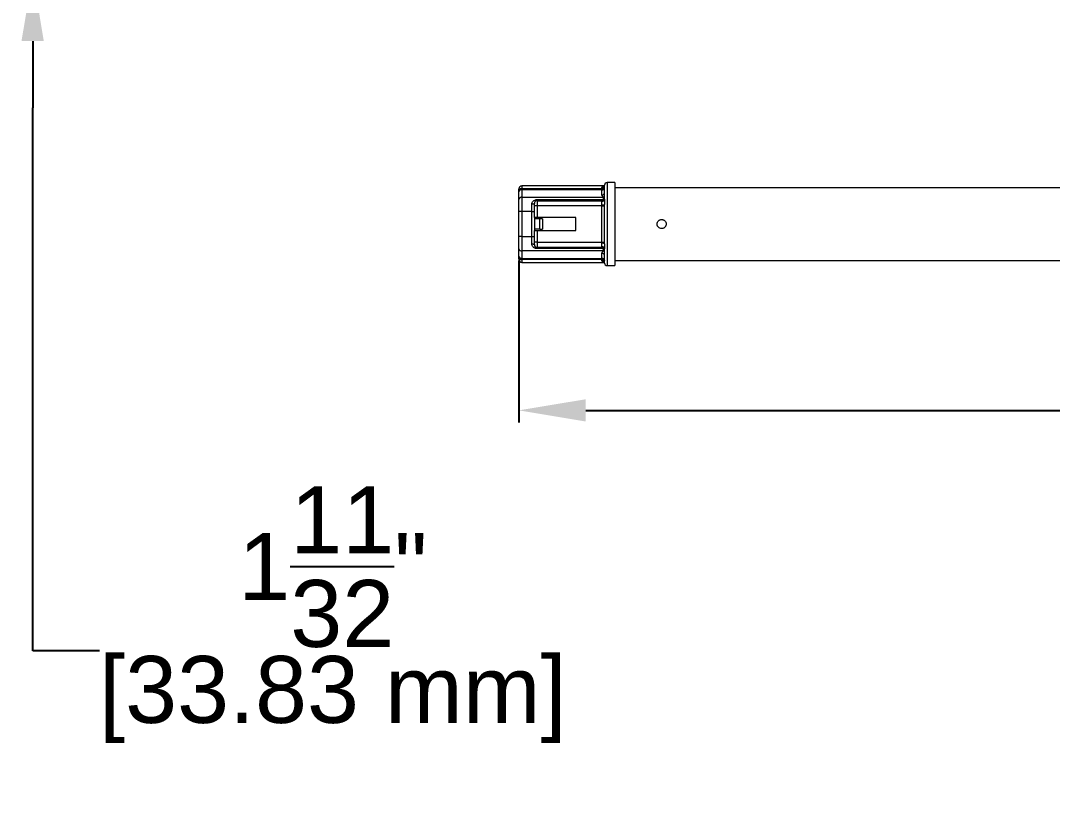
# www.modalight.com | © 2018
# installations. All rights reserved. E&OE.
# Model space of a CAD drawing. Header units: inches. Extents: x -3.6 to 56, y -4.2 to 19.1.
# Drawn here: x -3.59 to 11.83, y -4.2 to 7.43 of the extents above; entities that cross this region are included whole.
import ezdxf

# ---------------------------------------------------------------- set-up
doc = ezdxf.new("R2010")
doc.units = ezdxf.units.IN
doc.header["$MEASUREMENT"] = 0
doc.layers.add('DIMENSIONS', color=1, linetype='Continuous')
doc.styles.get("Standard").update_dxf_attribs({"font": 'Arial.ttf'})
doc.dimstyles.new('Big 1IN', dxfattribs={"dimtxt": 1, "dimasz": 1, "dimexe": 0.18, "dimexo": 0.0625, "dimgap": 0.09, "dimtad": 0, "dimtih": 1, "dimtoh": 1, "dimdec": 5, "dimzin": 0, "dimdsep": 46, "dimlunit": 4, "dimtxsty": 'Standard', "dimcen": 0.5, "dimadec": 0, "dimazin": 0, "dimtfac": 1, "dimtdec": 5, "dimtofl": 0, "dimtmove": 0, "dimatfit": 3, "dimfxl": 1, "dimtolj": 1, "dimtzin": 0, "dimarcsym": 0})

# ---------------------------------------------------------------- blocks, each defined once
blk = doc.blocks.new('*D14')
at = {"layer": 'Defpoints', "color": 0, "transparency": 16777216}
for p in [(-3.411, 9.459), (0.506, 9.459), (0.506, 8.127)]:
    blk.add_point(p, dxfattribs=at)
at = {"layer": 'DIMENSIONS', "color": 0, "lineweight": -2, "transparency": 16777216}
for p, q in [((-3.411, 10.459), (-3.411, 11.459)), ((0.443, 9.459), (-3.591, 9.459)), ((0.443, 8.127), (-3.591, 8.127)), ((-3.411, 7.127), (-3.411, 6.127)), ((-3.411, -1.984), (-3.411, 6.127)), ((-2.411, -1.984), (-3.411, -1.984))]:
    blk.add_line(p, q, dxfattribs=at)
at = {"layer": 'DIMENSIONS', "color": 0, "transparency": 16777216}
for points in [[(-3.578, 10.459), (-3.245, 10.459), (-3.411, 9.459)], [(-3.578, 7.127), (-3.245, 7.127), (-3.411, 8.127)]]:
    blk.add_solid(points, dxfattribs=at)
at = {"layer": 'DIMENSIONS', "color": 0, "transparency": 16777216, "char_height": 1, "attachment_point": 5}
for s, insert in [('\\A1;1{\\H1x;\\S11/32;}"', (1.076, -0.724)), ('\\A1;[33.83 mm]', (1.076, -2.71))]:
    blk.add_mtext(s, dxfattribs=dict(at, insert=insert))
blk = doc.blocks.new('*D15')
at = {"layer": 'Defpoints', "color": 0, "transparency": 16777216}
for p in [(3.856, 3.913), (51.848, 3.913), (51.848, 1.61)]:
    blk.add_point(p, dxfattribs=at)
at = {"layer": 'DIMENSIONS', "color": 0, "lineweight": -2, "transparency": 16777216}
for p, q in [((3.856, 3.85), (3.856, 1.43)), ((51.848, 3.85), (51.848, 1.43)), ((4.856, 1.61), (23.588, 1.61)), ((50.848, 1.61), (32.117, 1.61))]:
    blk.add_line(p, q, dxfattribs=at)
at = {"layer": 'DIMENSIONS', "color": 0, "transparency": 16777216}
for points in [[(4.856, 1.776), (4.856, 1.443), (3.856, 1.61)], [(50.848, 1.776), (50.848, 1.443), (51.848, 1.61)]]:
    blk.add_solid(points, dxfattribs=at)
at = {"layer": 'DIMENSIONS', "color": 0, "transparency": 16777216, "char_height": 1, "attachment_point": 5}
for s, insert in [("\\A1;4'", (27.852, 2.2)), ('\\A1;[1219.00 mm]', (27.852, 0.883))]:
    blk.add_mtext(s, dxfattribs=dict(at, insert=insert))

msp = doc.modelspace()

# ---------------------------------------------------------------- linework, layer by layer
at = {"color": 7, "linetype": 'Continuous', "lineweight": 15}
for p, q in [((5.136485, 4.965221), (3.902661, 4.965221)), ((5.097686, 4.922939), (5.097686, 4.935596)), ((5.136485, 4.764167), (5.136485, 4.974986)), ((5.291683, 5.013785), (5.175285, 5.013785)), ((5.291683, 5.013785), (5.291683, 3.772201)), ((11.830534, 4.936186), (5.291683, 4.936186)), ((17.643358, 4.936186), (11.830534, 4.936186)), ((17.643358, 4.936186), (11.830534, 4.936186)), ((3.856102, 4.901749), (3.856102, 4.918662)), ((3.856102, 4.873267), (3.856102, 4.901749)), ((3.856102, 4.761103), (3.856102, 4.873267)), ((3.902661, 4.922939), (3.902661, 4.905137)), ((3.902661, 4.922939), (5.097686, 4.922939)), ((3.902661, 4.905137), (3.902661, 4.792973)), ((5.097686, 4.905137), (3.902661, 4.905137)), ((3.902661, 4.792973), (3.902661, 4.580503)), ((3.902661, 4.792973), (5.11678, 4.792973)), ((5.097686, 4.905137), (5.097686, 4.922939)), ((5.097686, 4.830637), (5.097686, 4.905137)), ((3.856102, 4.580503), (3.856102, 4.761103)), ((4.050099, 4.580503), (4.050099, 4.689735)), ((4.088899, 4.66459), (4.088899, 4.703389)), ((4.088899, 4.489992), (4.088899, 4.66459)), ((4.127698, 4.66459), (4.088899, 4.66459)), ((4.127698, 4.742189), (4.127698, 4.758712)), ((4.127698, 4.758712), (5.106649, 4.758712)), ((4.127698, 4.742189), (4.127698, 4.66459)), ((4.127698, 4.742189), (5.097686, 4.742189)), ((4.127698, 4.66459), (4.127698, 4.489992)), ((5.097686, 4.66459), (4.127698, 4.66459)), ((5.097686, 4.730975), (5.097686, 4.742189)), ((5.097686, 4.66459), (5.097686, 4.679623)), ((5.097686, 4.121397), (5.097686, 4.66459)), ((5.097686, 4.66459), (5.136485, 4.66459)), ((5.136485, 4.098847), (5.136485, 4.68714)), ((3.856102, 4.205484), (3.856102, 4.580503)), ((3.902661, 4.580503), (3.856102, 4.580503)), ((3.902661, 4.580503), (3.902661, 4.205484)), ((4.050099, 4.580503), (3.902661, 4.580503)), ((4.050099, 4.205484), (4.050099, 4.580503)), ((4.050099, 4.580503), (4.088899, 4.580503)), ((4.088899, 4.489992), (4.088899, 4.470592)), ((4.127698, 4.489992), (4.088899, 4.489992)), ((4.709691, 4.489992), (4.127698, 4.489992)), ((4.709691, 4.295995), (4.709691, 4.489992)), ((4.088899, 4.470592), (4.088899, 4.315394)), ((4.17125, 4.470592), (4.088899, 4.470592)), ((4.17125, 4.315394), (4.17125, 4.470592)), ((4.210049, 4.470592), (4.17125, 4.470592)), ((4.210049, 4.470592), (4.210049, 4.315394)), ((3.856102, 4.024884), (3.856102, 4.205484)), ((3.902661, 4.205484), (3.856102, 4.205484)), ((3.902661, 4.205484), (3.902661, 3.993013)), ((3.902661, 4.205484), (4.050099, 4.205484)), ((4.050099, 4.205484), (4.088899, 4.205484)), ((4.050099, 4.096251), (4.050099, 4.205484)), ((4.17125, 4.315394), (4.088899, 4.315394)), ((4.088899, 4.315394), (4.088899, 4.295995)), ((4.088899, 4.121397), (4.088899, 4.295995)), ((4.088899, 4.295995), (4.127698, 4.295995)), ((4.127698, 4.295995), (4.127698, 4.121397)), ((4.127698, 4.295995), (4.709691, 4.295995)), ((4.17125, 4.315394), (4.210049, 4.315394)), ((3.856102, 3.91272), (3.856102, 4.024884)), ((4.088899, 4.082597), (4.088899, 4.121397)), ((4.127698, 4.121397), (4.088899, 4.121397)), ((4.127698, 4.121397), (4.127698, 4.043798)), ((4.127698, 4.121397), (5.097686, 4.121397)), ((5.097686, 4.043798), (4.127698, 4.043798)), ((4.127698, 4.027275), (4.127698, 4.043798)), ((5.106649, 4.027275), (4.127698, 4.027275)), ((5.097686, 4.106364), (5.097686, 4.121397)), ((5.097686, 4.121397), (5.136485, 4.121397)), ((5.097686, 4.043798), (5.097686, 4.055012)), ((5.136485, 3.811001), (5.136485, 4.02182)), ((3.856102, 3.884238), (3.856102, 3.91272)), ((3.856102, 3.867325), (3.856102, 3.884238)), ((5.11678, 3.993013), (3.902661, 3.993013)), ((3.902661, 3.993013), (3.902661, 3.88085)), ((3.902661, 3.88085), (5.097686, 3.88085)), ((3.902661, 3.88085), (3.902661, 3.863048)), ((5.097686, 3.863048), (3.902661, 3.863048)), ((5.097686, 3.88085), (5.097686, 3.95535)), ((5.097686, 3.863048), (5.097686, 3.88085)), ((5.097686, 3.850391), (5.097686, 3.863048)), ((3.902661, 3.820765), (5.136485, 3.820765)), ((5.175285, 3.772201), (5.291683, 3.772201)), ((5.291683, 3.8498), (11.830534, 3.8498)), ((11.830534, 3.8498), (17.643358, 3.8498)), ((11.830534, 3.8498), (17.643358, 3.8498))]:
    msp.add_line(p, q, dxfattribs=at)
at = {"color": 8, "linetype": 'Continuous', "lineweight": 15}
for p, q in [((3.902661, 4.965221), (3.902661, 4.922939)), ((5.175285, 5.013785), (5.175285, 3.772201)), ((5.106649, 4.743238), (5.106649, 4.758712)), ((5.106649, 4.027275), (5.106649, 4.042748)), ((3.902661, 3.863048), (3.902661, 3.820765))]:
    msp.add_line(p, q, dxfattribs=at)
at = {"color": 7, "linetype": 'Continuous', "lineweight": 15, "flags": 128}
for points in [[(5.097686, 4.935596), (5.105255, 4.936057), (5.112534, 4.937422), (5.119242, 4.939638), (5.125121, 4.942621), (5.129946, 4.946256), (5.133532, 4.950403), (5.13574, 4.954903), (5.136485, 4.959582)], [(5.097686, 4.922939), (5.105255, 4.923278), (5.112534, 4.924283), (5.119242, 4.925914), (5.125121, 4.92811), (5.129946, 4.930786), (5.133532, 4.933839), (5.13574, 4.937152), (5.136485, 4.940597)], [(3.902661, 4.922939), (3.893578, 4.922531), (3.884844, 4.921326), (3.876794, 4.919367), (3.869739, 4.916732), (3.863949, 4.913521), (3.859646, 4.909858), (3.856996, 4.905883), (3.856102, 4.901749)], [(4.088899, 4.703389), (4.088153, 4.700726), (4.085945, 4.698164), (4.08236, 4.695804), (4.077535, 4.693735), (4.071655, 4.692036), (4.064947, 4.690775), (4.057669, 4.689998), (4.050099, 4.689735)], [(4.050099, 4.096251), (4.057669, 4.095989), (4.064947, 4.095212), (4.071655, 4.09395), (4.077535, 4.092252), (4.08236, 4.090183), (4.085945, 4.087823), (4.088153, 4.085261), (4.088899, 4.082597)], [(3.856102, 3.884238), (3.856996, 3.880104), (3.859646, 3.876129), (3.863949, 3.872466), (3.869739, 3.869255), (3.876794, 3.866619), (3.884844, 3.864661), (3.893578, 3.863455), (3.902661, 3.863048)], [(5.097686, 3.863048), (5.105255, 3.862709), (5.112534, 3.861704), (5.119242, 3.860072), (5.125121, 3.857876), (5.129946, 3.8552), (5.133532, 3.852148), (5.13574, 3.848835), (5.136485, 3.84539)], [(5.097686, 3.850391), (5.105255, 3.84993), (5.112534, 3.848565), (5.119242, 3.846349), (5.125121, 3.843366), (5.129946, 3.839731), (5.133532, 3.835584), (5.13574, 3.831084), (5.136485, 3.826404)]]:
    msp.add_lwpolyline(points, dxfattribs=at)
at = {"color": 7, "linetype": 'Continuous', "lineweight": 15}
for centre, radius, start, end in [((3.902661, 4.918662), 0.046559, 90, 180), ((5.175285, 4.974986), 0.038799, 90, 180), ((3.896475, 4.86423), 0.041372, 81.4015038, 167.3833172), ((3.896475, 4.752066), 0.041372, 81.4014808, 167.3832796), ((5.102841, 4.939226), 0.034477, 261.4007399, 347.3839727), ((5.102841, 4.864726), 0.034477, 261.4007399, 347.3839727), ((5.097686, 4.780988), 0.038799, 270, 0), ((5.090462, 4.85117), 0.06387, 294.3341719, 316.1018885), ((4.127698, 4.703389), 0.038799, 90, 180), ((5.100287, 4.767207), 0.036326, 265.8937709, 355.1995183), ((5.107022, 4.735328), 0.056482, 260.4858227, 301.4426832), ((3.896475, 4.033921), 0.041372, 192.6167204, 278.5985192), ((4.127698, 4.082597), 0.038799, 180, 270), ((5.107022, 4.050659), 0.056482, 58.5573168, 99.5141773), ((5.100287, 4.01878), 0.036326, 4.8004817, 94.1062291), ((5.097686, 4.004998), 0.038799, 0, 90), ((3.896475, 3.921757), 0.041372, 192.6166828, 278.5984962), ((3.902661, 3.867325), 0.046559, 180, 270), ((5.102841, 3.921261), 0.034477, 12.6160273, 98.5992601), ((5.102841, 3.846761), 0.034477, 12.6160273, 98.5992601), ((5.090462, 3.934817), 0.06387, 43.8981115, 65.6658281), ((5.175285, 3.811001), 0.038799, 180, 270)]:
    msp.add_arc(centre, radius, start, end, dxfattribs=at)
at = {"color": 8, "linetype": 'Continuous', "lineweight": 15}
for centre, start, end in [((5.126789, 4.802328), 245.2146918, 268.8741493), ((5.126789, 3.983659), 91.1258507, 114.7853082)]:
    msp.add_arc(centre, 0.048041, start, end, dxfattribs=at)
for points, knots in [([(5.097686, 4.935596), (5.098169, 4.939327), (5.098807, 4.944242), (5.103922, 4.953123), (5.115483, 4.961909), (5.130051, 4.966349), (5.139894, 4.964902), (5.141079, 4.964728)], [0, 0, 0, 0, 0.173941078, 0.229138012, 0.525473269, 0.94285976, 1, 1, 1, 1]), ([(5.140557, 3.821191), (5.139547, 3.821044), (5.129883, 3.819644), (5.115486, 3.824091), (5.103921, 3.832864), (5.098807, 3.841745), (5.098169, 3.84666), (5.097686, 3.850391)], [0, 0, 0, 0, 0.049134976, 0.470065249, 0.768916512, 0.824582091, 1, 1, 1, 1])]:
    msp.add_open_spline(points, degree=3, knots=knots, dxfattribs=at)
at = {"color": 7, "linetype": 'Continuous', "lineweight": 15}
for points, knots in [([(5.11678, 4.792973), (5.111589, 4.799231), (5.102781, 4.809848), (5.097957, 4.823209), (5.097729, 4.829462), (5.097686, 4.830637)], [0, 0, 0, 0, 0.5382577301, 0.9132720429, 1, 1, 1, 1]), ([(5.106649, 4.758712), (5.111628, 4.764223), (5.11794, 4.771211), (5.123288, 4.780022), (5.123076, 4.784763), (5.120475, 4.788929), (5.118037, 4.791598), (5.11678, 4.792973)], [0, 0, 0, 0, 0.503882221, 0.638874638, 0.738216931, 0.865018471, 1, 1, 1, 1]), ([(4.050099, 4.689735), (4.051137, 4.698137), (4.053236, 4.715139), (4.068719, 4.736771), (4.089734, 4.751342), (4.110882, 4.757915), (4.123103, 4.758494), (4.127698, 4.758712)], [0, 0, 0, 0, 0.2235108724, 0.4522945699, 0.6976689904, 0.8863323244, 1, 1, 1, 1]), ([(5.097686, 4.679623), (5.097869, 4.688059), (5.098235, 4.704861), (5.097889, 4.721664), (5.097734, 4.728743), (5.097686, 4.730975)], [0, 0, 0, 0, 0.408401862, 0.8134879, 1, 1, 1, 1]), ([(5.136485, 4.764167), (5.13651, 4.760254), (5.136588, 4.747649), (5.13676, 4.722553), (5.136577, 4.698935), (5.136485, 4.68714)], [0, 0, 0, 0, 0.18391304, 0.592459242, 1, 1, 1, 1]), ([(5.922175, 4.392993), (5.922175, 4.388503), (5.922616, 4.384088), (5.924344, 4.375405), (5.925651, 4.37109), (5.929061, 4.36287), (5.931147, 4.358971), (5.936074, 4.351594), (5.938939, 4.348104), (5.948325, 4.33872), (5.955894, 4.333662), (5.97223, 4.326887), (5.981171, 4.325099), (5.994469, 4.325092), (5.998973, 4.325534), (6.007684, 4.327267), (6.011919, 4.32855), (6.020145, 4.331953), (6.024115, 4.334078), (6.031467, 4.338989), (6.034899, 4.341797), (6.041236, 4.348129), (6.044042, 4.351553), (6.04896, 4.358901), (6.051089, 4.362872), (6.054498, 4.371091), (6.055784, 4.375323), (6.057526, 4.384032), (6.057972, 4.388535), (6.057977, 4.401834), (6.056198, 4.410776), (6.049434, 4.427124), (6.044385, 4.434695), (6.035005, 4.444092), (6.031517, 4.446961), (6.024147, 4.451891), (6.020252, 4.45398), (6.012033, 4.457398), (6.007721, 4.458708), (5.999041, 4.460443), (5.994626, 4.460888), (5.985646, 4.460897), (5.981231, 4.46046), (5.972545, 4.45874), (5.968228, 4.457436), (5.960006, 4.454034), (5.956105, 4.451952), (5.948722, 4.44703), (5.945231, 4.444169), (5.935838, 4.434791), (5.930774, 4.427227), (5.923984, 4.410897), (5.922175, 4.401974), (5.922175, 4.392993)], [0, 0, 0, 0, 0.03125, 0.03125, 0.0625, 0.0625, 0.09375, 0.09375, 0.125, 0.125, 0.1875, 0.1875, 0.25, 0.25, 0.28125, 0.28125, 0.3125, 0.3125, 0.34375, 0.34375, 0.375, 0.375, 0.40625, 0.40625, 0.4375, 0.4375, 0.46875, 0.46875, 0.5, 0.5, 0.5625, 0.5625, 0.625, 0.625, 0.65625, 0.65625, 0.6875, 0.6875, 0.71875, 0.71875, 0.75, 0.75, 0.78125, 0.78125, 0.8125, 0.8125, 0.84375, 0.84375, 0.875, 0.875, 0.9375, 0.9375, 1, 1, 1, 1]), ([(4.127698, 4.027275), (4.120023, 4.027867), (4.104869, 4.029036), (4.084079, 4.038079), (4.066343, 4.052233), (4.052949, 4.071976), (4.051041, 4.088229), (4.050099, 4.096251)], [0, 0, 0, 0, 0.189273436, 0.373666811, 0.56784657, 0.786701964, 1, 1, 1, 1]), ([(5.097686, 4.055012), (5.097869, 4.060307), (5.098235, 4.070853), (5.097889, 4.090191), (5.097734, 4.102487), (5.097686, 4.106364)], [0, 0, 0, 0, 0.408402091, 0.813487628, 1, 1, 1, 1]), ([(5.11678, 3.993013), (5.118037, 3.994389), (5.120475, 3.997057), (5.123076, 4.001223), (5.123288, 4.005965), (5.11794, 4.014776), (5.111628, 4.021763), (5.106649, 4.027275)], [0, 0, 0, 0, 0.134981529, 0.261783069, 0.361125362, 0.496117779, 1, 1, 1, 1]), ([(5.136485, 4.098847), (5.13651, 4.093465), (5.136588, 4.076129), (5.13676, 4.048835), (5.136577, 4.030817), (5.136485, 4.02182)], [0, 0, 0, 0, 0.183912803, 0.592459225, 1, 1, 1, 1]), ([(5.097686, 3.95535), (5.097729, 3.956525), (5.097957, 3.962778), (5.102781, 3.976139), (5.111589, 3.986756), (5.11678, 3.993013)], [0, 0, 0, 0, 0.0867279571, 0.4617422699, 1, 1, 1, 1])]:
    msp.add_open_spline(points, degree=3, knots=knots, dxfattribs=at)

# ---------------------------------------------------------------- dimensions: what is measured, and where the dimension line sits
at = {"layer": 'DIMENSIONS'}
dim = msp.add_linear_dim(base=(-3.411186, 9.459367), p1=(0.505827, 8.127336), p2=(0.505827, 9.459367), angle=90, dimstyle='Big 1IN', override={"dimpost": '\\X', "dimtmove": 1}, dxfattribs=at)
dim.commit()
dim.dimension.update_dxf_attribs({"geometry": '*D14', "text_midpoint": (-2.32955, -1.983544), "dimtype": 160})
dim = msp.add_linear_dim(base=(51.848228, 1.609789), p1=(3.856102, 3.91272), p2=(51.848228, 3.91272), dimstyle='Big 1IN', override={"dimpost": '\\X'}, dxfattribs=at)
dim.commit()
dim.dimension.update_dxf_attribs({"geometry": '*D15', "text_midpoint": (27.852165, 1.609789), "dimtype": 160})

doc.saveas('drawing.dxf')
